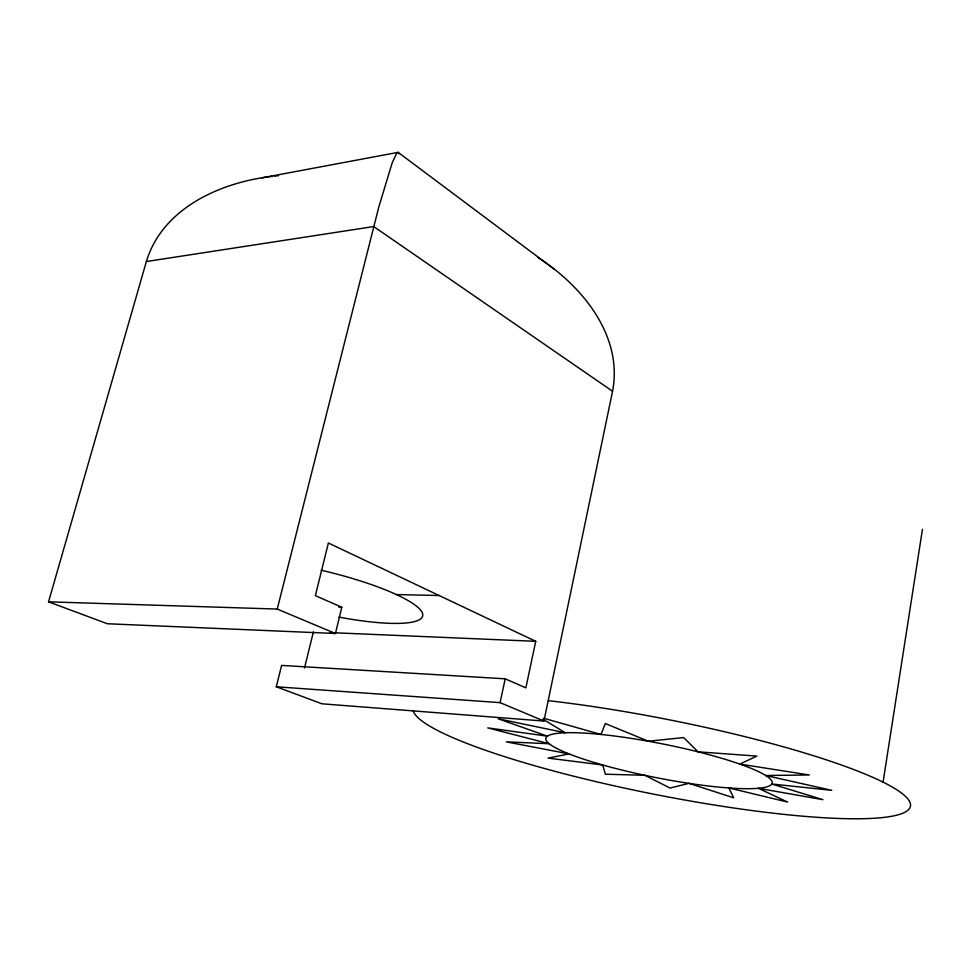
<?xml version="1.0" encoding="UTF-8"?>
<svg xmlns="http://www.w3.org/2000/svg" width="971" height="971" viewBox="0 0 971 971"><rect width="100%" height="100%" fill="white"/><g stroke="black" fill="none" stroke-linecap="round" stroke-linejoin="round"><path stroke-width="1.46" d="M883.076 782.128L922.45 529.341M272.281 176.358C220.793 182.172 162.485 208.037 146.354 261.539L48.55 601.826L107.332 623.746L335.432 633.505L341.792 607.239L315.369 595.66L328.368 542.995L535.725 641.321L525.869 687.856L505.211 678.814L281.614 665.402L276.286 686.776L321.947 703.805L543.954 721.052L612.555 391.252C623.297 335.578 581.726 285.438 537.582 257.291M543.954 721.052L500.089 702.64L505.211 678.814M304.518 667.951L313.39 631.89M48.55 601.826L277.233 609.06L378.775 207.078L392.211 162.776L396.629 153.394L398.134 152.35L399.045 153.831M261.952 177.851L398.134 152.35L553.822 268.882M146.354 261.539L373.714 226.559L612.555 391.252M274.356 176.115L278.507 175.678M396.459 594.555L439.171 595.526M338.782 607.142L341.792 607.239M330.031 632.594L535.725 641.321M276.286 686.776L500.089 702.64M543.602 718.237L601.037 734.464L605.334 723.541L648.385 741.237L683.633 737.559L698.028 751.833L756.907 756.093L739.793 764.08L809.341 774.979L765.694 775.501L831.746 790.333L771.751 783.998L822.886 799.667L758.29 788.282L787.59 802.058L728.869 787.954L733.724 797.834L688.949 783.342L670.087 788.051L644.768 775.283L605.358 774.215L602.736 764.978L548.008 758.108L569.03 753.909L506.279 741.856L549.198 743.725L487.806 727.898L547.413 736.164L498.329 718.843L565.34 732.753L543.007 719.268M277.233 609.06L335.432 633.505M548.409 700.686A253.48 37.99 11.2 0 1 897.155 790.018A253.48 37.99 11.2 0 1 707.398 803.903A253.48 37.99 11.2 0 1 413.124 710.59M321.146 570.208A106.057 21.059 13.4 0 1 422.373 612.992A106.057 21.059 13.4 0 1 338.952 617.107M596.886 763.303A115.343 17.162 11.2 0 0 771.981 783.548A115.343 17.162 11.2 0 0 608.064 735.229A115.343 17.162 11.2 0 0 596.886 763.303"/></g></svg>
